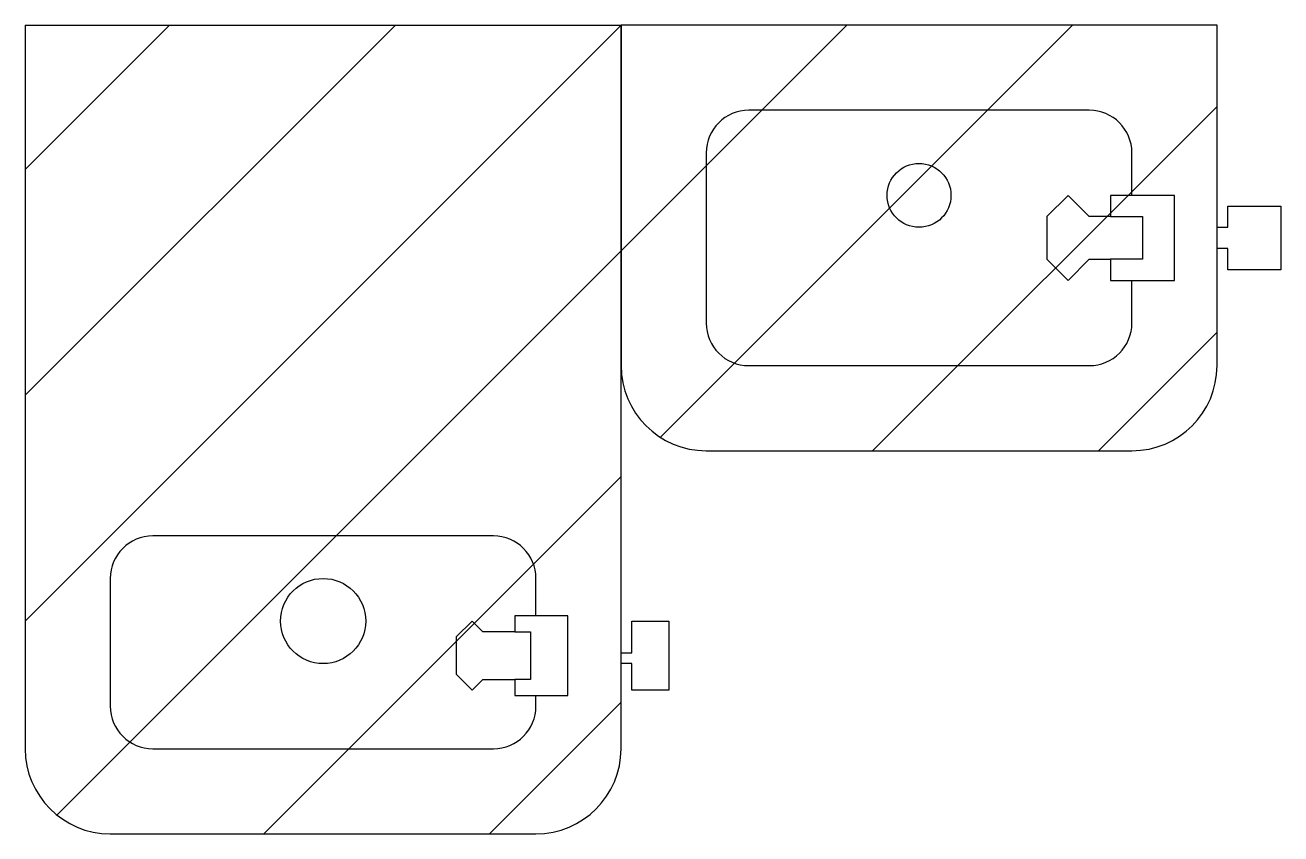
# Model space of a CAD drawing. Extents: x -14 to 15.5, y -19 to 0.
import ezdxf

# ---------------------------------------------------------------- set-up
doc = ezdxf.new("R2010")
doc.units = 0
doc.header["$LTSCALE"] = 0.375
doc.header["$MEASUREMENT"] = 0
doc.layers.get('0').update_dxf_attribs({"linetype": 'CONTINUOUS'})

msp = doc.modelspace()

# ---------------------------------------------------------------- hatches: boundary and pattern name
h = msp.add_hatch()
h.set_pattern_fill('ANSI31,_I', color=256, scale=30, style=2)
h.set_pattern_definition([(45, (0, 0), (-2.65165, 2.65165), [])])
edge = h.paths.add_edge_path()
edge.add_line((0, -17), (0, 0))
edge.add_line((0, 0), (-14, 0))
edge.add_line((-14, 0), (-14, -17))
edge.add_arc((-12, -17), 2, 180, 270)
edge.add_line((-12, -19), (-2, -19))
edge.add_arc((-2, -17), 2, 270, 360)
edge = h.paths.add_edge_path(flags=16)
edge.add_line((0, -17), (0, 0))
edge.add_line((0, 0), (-14, 0))
edge.add_line((-14, 0), (-14, -17))
edge.add_arc((-12, -17), 2, 180, 270)
edge.add_line((-12, -19), (-2, -19))
edge.add_arc((-2, -17), 2, 270, 360)
edge = h.paths.add_edge_path(flags=0)
edge.add_line((0, -17), (0, 0))
edge.add_line((0, 0), (-14, 0))
edge.add_line((-14, 0), (-14, -17))
edge.add_arc((-12, -17), 2, 180, 270)
edge.add_line((-12, -19), (-2, -19))
edge.add_arc((-2, -17), 2, 270, 360)
edge = h.paths.add_edge_path()
edge.add_arc((2, -8), 2, 180, 270)
edge.add_line((2, -10), (12, -10))
edge.add_arc((12, -8), 2, 270, 360)
edge.add_line((14, -8), (14, 0))
edge.add_line((14, 0), (0, 0))

# ---------------------------------------------------------------- linework, layer by layer
for p, q in [((-14, 0), (0, 0)), ((-14, 0), (-14, -17)), ((0, -17), (0, 0)), ((14, 0), (0, 0)), ((0, 0), (0, -8)), ((14, -8), (14, 0)), ((11, -2), (3, -2)), ((2, -3), (2, -7)), ((12, -4), (12, -3)), ((10.5, -4), (10, -4.5)), ((11, -4.5), (10.5, -4)), ((13, -4), (11.5, -4)), ((11.5, -4), (11.5, -4.5)), ((13, -6), (13, -4)), ((14.25, -4.75), (14.25, -4.25)), ((14.25, -4.25), (15.5, -4.25)), ((15.5, -4.25), (15.5, -5.75)), ((10, -4.5), (10, -5.5)), ((11.5, -4.5), (11, -4.5)), ((11.5, -4.5), (12.25, -4.5)), ((12.25, -4.5), (12.25, -5.5)), ((14, -4.75), (14.25, -4.75)), ((14.25, -5.25), (14, -5.25)), ((14.25, -5.75), (14.25, -5.25)), ((10, -5.5), (10.5, -6)), ((10.5, -6), (11, -5.5)), ((11, -5.5), (11.5, -5.5)), ((11.5, -5.5), (11.5, -6)), ((12.25, -5.5), (11.5, -5.5)), ((15.5, -5.75), (14.25, -5.75)), ((11.5, -6), (13, -6)), ((12, -7), (12, -6)), ((3, -8), (11, -8)), ((2, -10), (12, -10)), ((-3, -12), (-11, -12)), ((-12, -13), (-12, -16)), ((-2, -13.875), (-2, -13)), ((-3.5, -14), (-3.875, -14.375)), ((-3.25, -14.25), (-3.5, -14)), ((-1.25, -13.875), (-2.5, -13.875)), ((-2.5, -13.875), (-2.5, -14.25)), ((-1.25, -15.75), (-1.25, -13.875)), ((0.25, -14.75), (0.25, -14)), ((0.25, -14), (1.125, -14)), ((1.125, -14), (1.125, -15.625)), ((-3.875, -14.375), (-3.875, -15.25)), ((-2.5, -14.25), (-3.25, -14.25)), ((-2.5, -14.25), (-2.125, -14.25)), ((-2.125, -14.25), (-2.125, -15.375)), ((0, -14.75), (0.25, -14.75)), ((0.25, -15), (0, -15)), ((0.25, -15.625), (0.25, -15)), ((-3.875, -15.25), (-3.5, -15.625)), ((-3.5, -15.625), (-3.25, -15.375)), ((-3.25, -15.375), (-2.5, -15.375)), ((-2.125, -15.375), (-2.5, -15.375)), ((-2.5, -15.375), (-2.5, -15.75)), ((1.125, -15.625), (0.25, -15.625)), ((-2.5, -15.75), (-1.25, -15.75)), ((-2, -16), (-2, -15.75)), ((-11, -17), (-3, -17)), ((-12, -19), (-2, -19))]:
    msp.add_line(p, q)
for centre, radius in [((7, -4), 0.75), ((-7, -14), 1)]:
    msp.add_circle(centre, radius)
for centre, radius, start, end in [((3, -3), 1, 90, 180), ((11, -3), 1, 0, 90), ((3, -7), 1, 180, 270), ((11, -7), 1, 270, 0), ((2, -8), 2, 180, 270), ((12, -8), 2, 270, 0), ((-11, -13), 1, 90, 180), ((-3, -13), 1, 0, 90), ((-11, -16), 1, 180, 270), ((-3, -16), 1, 270, 0), ((-12, -17), 2, 180, 270), ((-2, -17), 2, 270, 0)]:
    msp.add_arc(centre, radius, start, end)

doc.saveas('drawing.dxf')
